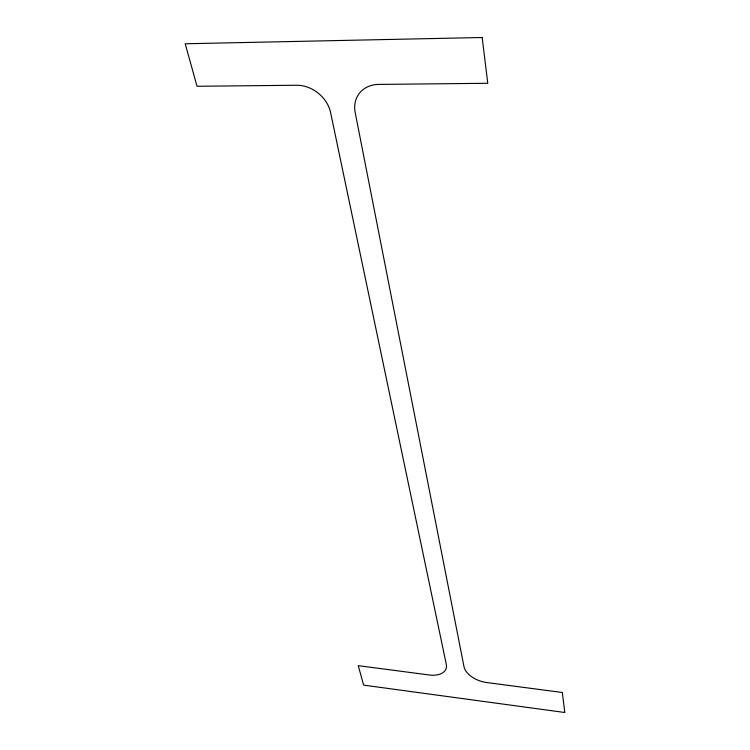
<?xml version="1.0" encoding="UTF-8"?>
<svg xmlns="http://www.w3.org/2000/svg" width="750" height="750" viewBox="0 0 750 750"><rect width="100%" height="100%" fill="white"/><g stroke="black" fill="none" stroke-linecap="round" stroke-linejoin="round"><path stroke-width="1.12" d="M482.166 37.5L185.203 43.772L197.034 86.269L296.625 85.247A30.478 24.478 38.8 0 1 330.591 112.538L446.306 664.406A20.981 12.291 19.5 0 1 429.197 674.981L358.238 665.644L363.656 685.125L564.797 712.5L562.341 692.494L486.825 682.556A21.347 12.591 17.8 0 1 463.988 666.675L355.172 112.453A30.769 25.744 35.5 0 1 378.656 84.413L487.772 83.288L482.166 37.5"/></g></svg>
